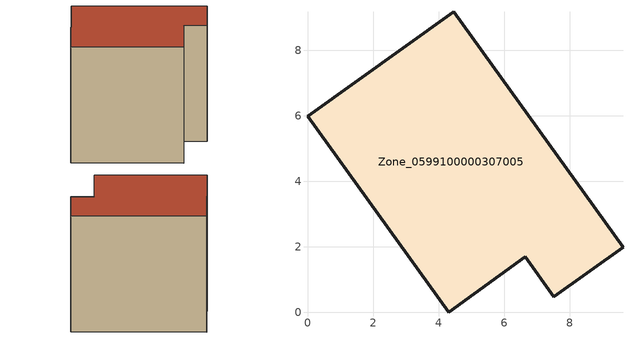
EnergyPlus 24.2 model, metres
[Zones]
Zone_0599100000307005
 floor ground (C_G): 6.65,1.69 4.31,0 0,5.98 4.46,9.17 9.63,1.98 7.52,0.47 z0
 wall outside (C_F): 4.46,9.17 0,5.98 4.31,0 6.65,1.69 7.52,0.47 9.63,1.98 4.46,9.17 z0:8.64
 roof outside (C_R): 7.52,0.47 9.63,1.98 4.46,9.17 0,5.98 4.31,0 6.65,1.69 z8.64
[BUILDING]
Pand.0599100000307005: North Axis=0; Terrain=City; Loads Convergence Tolerance Value=0.04; Temperature Convergence Tolerance Value=0.4; Solar Distribution=FullExterior; Maximum Number of Warmup Days=25; Minimum Number of Warmup Days=1
[Site:Location]
Rotterdam.The.Hague.AP_ZH_NLD Design_Conditions: Latitude=51.96; Longitude=4.45; Time Zone=1; Elevation=-4.5
[SITE:GROUNDTEMPERATURE:BUILDINGSURFACE]
18, 18, 18, 18, 18, 18, 18, 18, 18, 18, 18, 18
[MATERIAL] Thermal Absorptance=0.9; Solar Absorptance=0.7; Visible Absorptance=0.7
Name | Roughness | Thickness | Conductivity | Density | Specific Heat
G.TI.1975-1991 | MediumSmooth | 0.15 | 0.288461 | 540 | 1210
F.TI.1975-1991 | Rough | 0.3 | 0.230769 | 1920 | 840
R.TI.1975-1991 | MediumRough | 0.2 | 0.153846 | 1500 | 1000
[CONSTRUCTION]
C_G: G.TI.1975-1991
C_F: F.TI.1975-1991
C_R: R.TI.1975-1991
[ZONE]
Zone_0599100000307005: Type=1; Multiplier=1; Ceiling Height=Autocalculate; Volume=Autocalculate; Floor Area=autocalculate; Part of Total Floor Area=Yes
[ZONEINFILTRATION:DESIGNFLOWRATE]
Infil_Zone_0599100000307005: Zone or ZoneList or Space or SpaceList=Zone_0599100000307005; Schedule=AlwaysOn; Design Flow Rate Calculation Method=Flow/Area; Flow Rate per Floor Area=0.003; Constant Term Coefficient=1; Temperature Term Coefficient=0; Velocity Term Coefficient=0; Velocity Squared Term Coefficient=0
[HVACTEMPLATE:ZONE:IDEALLOADSAIRSYSTEM]
Zone_0599100000307005: Maximum Heating Supply Air Temperature=50; Minimum Cooling Supply Air Temperature=13; Maximum Heating Supply Air Humidity Ratio=0.0156; Minimum Cooling Supply Air Humidity Ratio=0.0077; Heating Limit=NoLimit; Cooling Limit=NoLimit; Dehumidification Control Type=ConstantSensibleHeatRatio; Cooling Sensible Heat Ratio=0.7; Dehumidification Setpoint=60; Humidification Control Type=None; Humidification Setpoint=30; Outdoor Air Method=None; Outdoor Air Flow Rate per Person=0.00944; Outdoor Air Flow Rate per Zone Floor Area=0; Outdoor Air Flow Rate per Zone=0; Demand Controlled Ventilation Type=None; Outdoor Air Economizer Type=NoEconomizer; Heat Recovery Type=None; Sensible Heat Recovery Effectiveness=0.7; Latent Heat Recovery Effectiveness=0.65
[ZONECONTROL:THERMOSTAT]
ThermostatControl_Zone_0599100000307005: Zone or ZoneList=Zone_0599100000307005; Control Type Schedule=DualSetpointControlType; Control 1=Thermostat_Zone_0599100000307005; Temperature Difference Between Cutout And Setpoint=0
[THERMOSTATSETPOINT:DUALSETPOINT]
Thermostat_Zone_0599100000307005: Heating Setpoint Temperature Schedule=HeatingSetpoint_Zone_0599100000307005; Cooling Setpoint Temperature Schedule=CoolingSetpoint_Zone_0599100000307005
[SCHEDULE:COMPACT]
HeatingSetpoint_Zone_0599100000307005: Through: 12/31, For: AllDays, Until: 24:00, 21
CoolingSetpoint_Zone_0599100000307005: Through: 12/31, For: AllDays, Until: 24:00, 24
DualSetpointControlType: Through: 12/31, For: AllDays, Until: 24:00, 4
AlwaysOn: Through: 12/31, For: AllDays, Until: 24:00, 1
